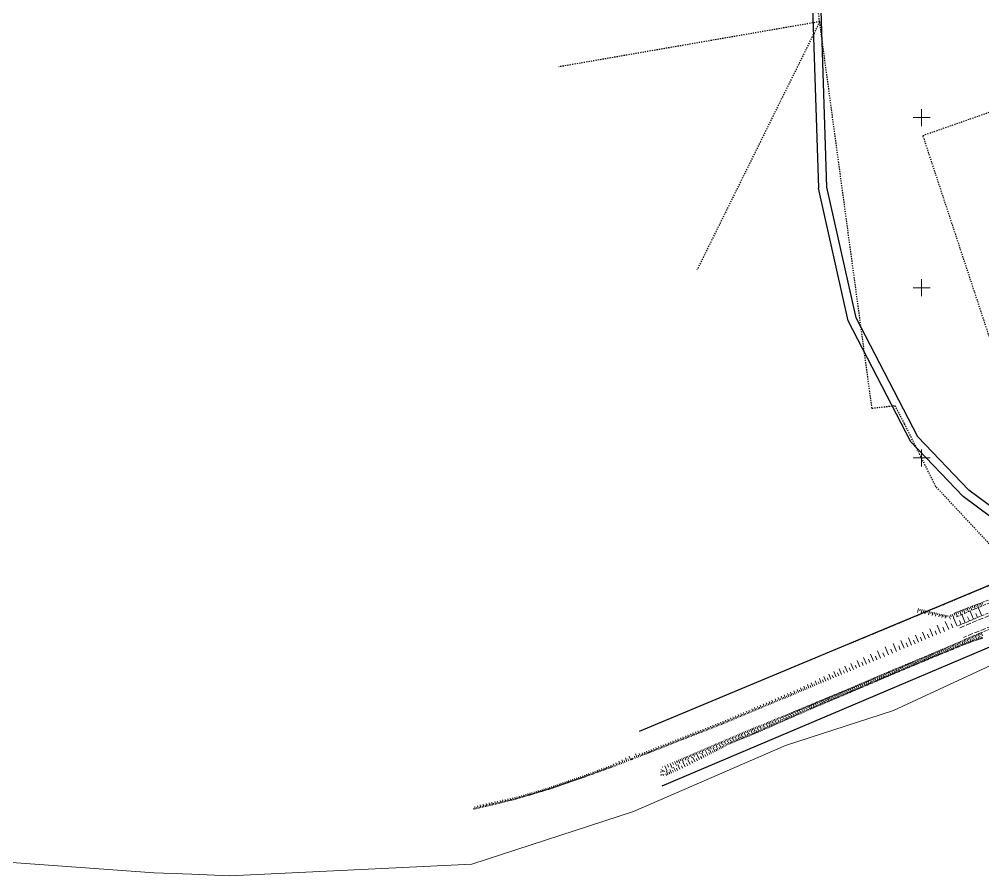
# Model space of a CAD drawing. Header units: metres. Extents: x 7583802 to 7586368, y 5958992 to 5960558.
# Drawn here: x 7584670 to 7585236, y 5959754 to 5960258 of the extents above; entities that cross this region are included whole.
import ezdxf

# ---------------------------------------------------------------- set-up
doc = ezdxf.new("R2010")
doc.units = ezdxf.units.M
for name, pattern in [('1', [0]), ('2', [3, 2, -1]), ('3_1', [0]), ('3_BUBZ02', [2.45, 1.75, -0.7]), ('3_BUBZ02G', [2.45, 1.75, -0.7]), ('3_KTJZ01', [4, 3, -1]), ('4_1', [0]), ('4_SUPW_01', [0]), ('GUZ', [1.4, 0.7, -0.7])]:
    doc.linetypes.add(name, pattern=pattern)
for name, color, linetype, lineweight in [('1000_L_1', 7, '1', 18), ('BUBZ_L_1', 7, '3_BUBZ02', 18), ('DZIALKI-G_L_0', 7, '1', 25), ('KONTURY_L_0', 114, '2', 25), ('KTJZ_L_0', 7, '3_KTJZ01', 18), ('SUPW_L_0', 5, '4_SUPW_01', 18)]:
    doc.layers.add(name, color=color, linetype=linetype, lineweight=lineweight)

msp = doc.modelspace()

# ---------------------------------------------------------------- linework, layer by layer
at = {"layer": '1000_L_1', "linetype": '1'}
for p, q in [((7585200, 5960195), (7585200, 5960205)), ((7585195, 5960200), (7585205, 5960200)), ((7585195, 5960100), (7585205, 5960100)), ((7585200, 5960095), (7585200, 5960105)), ((7585200, 5959995), (7585200, 5960005)), ((7585195, 5960000), (7585205, 5960000))]:
    msp.add_line(p, q, dxfattribs=at)
at = {"layer": 'BUBZ_L_1', "linetype": '3_BUBZ02G'}
for p, q in [((7585219.29, 5959908.88), (7585243.4, 5959918.11)), ((7585221.63, 5959901.49), (7585245.84, 5959911.71)), ((7585225.18, 5959893.31), (7585249.63, 5959903.33))]:
    msp.add_line(p, q, dxfattribs=at)
at = {"layer": 'BUBZ_L_1', "linetype": '3_BUBZ02'}
msp.add_line((7585244.55, 5959916.87), (7585220.26, 5959906.59), dxfattribs=at)
msp.add_line((7585244.55, 5959916.87), (7585220.26, 5959906.59), dxfattribs=at)
at = {"layer": 'BUBZ_L_1', "linetype": '3_1'}
for p, q in [((7585230.77, 5959913.28), (7585231.51, 5959911.35)), ((7585231.74, 5959913.64), (7585232.1, 5959912.7)), ((7585232.68, 5959914.01), (7585233.39, 5959912.15)), ((7585233.61, 5959914.36), (7585233.96, 5959913.45)), ((7585234.52, 5959914.71), (7585235.21, 5959912.92)), ((7585235.42, 5959915.06), (7585235.76, 5959914.17)), ((7585198.11, 5959911.49), (7585197.56, 5959909.26)), ((7585199.22, 5959911.22), (7585198.95, 5959910.12)), ((7585200.32, 5959910.95), (7585199.79, 5959908.78)), ((7585201.4, 5959910.68), (7585201.14, 5959909.61)), ((7585202.47, 5959910.42), (7585201.96, 5959908.32)), ((7585203.52, 5959910.16), (7585203.27, 5959909.12)), ((7585204.56, 5959909.91), (7585204.06, 5959907.86)), ((7585205.59, 5959909.66), (7585205.34, 5959908.65)), ((7585206.6, 5959909.41), (7585206.11, 5959907.42)), ((7585207.59, 5959909.17), (7585207.35, 5959908.18)), ((7585208.57, 5959908.92), (7585208.1, 5959906.99)), ((7585209.54, 5959908.69), (7585209.31, 5959907.73)), ((7585210.49, 5959908.45), (7585210.03, 5959906.57)), ((7585211.43, 5959908.22), (7585211.21, 5959907.3)), ((7585212.36, 5959908), (7585211.91, 5959906.17)), ((7585213.28, 5959907.77), (7585213.06, 5959906.87)), ((7585214.18, 5959907.55), (7585213.74, 5959905.77)), ((7585215.07, 5959907.33), (7585214.85, 5959906.45)), ((7585216.92, 5959907.72), (7585217.42, 5959906.7)), ((7585217.95, 5959908.23), (7585218.99, 5959906.09)), ((7585219.02, 5959908.75), (7585219.56, 5959907.64)), ((7585220.16, 5959909.21), (7585221.04, 5959906.92)), ((7585221.31, 5959909.65), (7585221.74, 5959908.53)), ((7585222.43, 5959910.08), (7585223.28, 5959907.87)), ((7585223.54, 5959910.51), (7585223.96, 5959909.42)), ((7585225.63, 5959903.18), (7585223.6, 5959908)), ((7585224.63, 5959910.92), (7585225.45, 5959908.79)), ((7585225.7, 5959911.33), (7585226.1, 5959910.28)), ((7585226.75, 5959911.74), (7585227.54, 5959909.67)), ((7585227.78, 5959912.13), (7585228.17, 5959911.12)), ((7585230.46, 5959905.22), (7585228.42, 5959910.04)), ((7585228.8, 5959912.52), (7585229.56, 5959910.53)), ((7585229.79, 5959912.9), (7585230.17, 5959911.92)), ((7585232.87, 5959906.24), (7585231.86, 5959908.65)), ((7585235.29, 5959907.26), (7585233.25, 5959912.09)), ((7585211.12, 5959897.12), (7585209.21, 5959901.73)), ((7585215.93, 5959899.12), (7585213.9, 5959903.99)), ((7585215.93, 5959907.24), (7585216.9, 5959905.26)), ((7585218.38, 5959900.14), (7585217.36, 5959902.59)), ((7585220.81, 5959901.15), (7585218.79, 5959906.01)), ((7585223.22, 5959902.16), (7585222.21, 5959904.57)), ((7585228.05, 5959904.2), (7585227.03, 5959906.61)), ((7585202.27, 5959893.43), (7585200.55, 5959897.57)), ((7585204.39, 5959894.32), (7585203.51, 5959896.44)), ((7585206.57, 5959895.23), (7585204.76, 5959899.59)), ((7585208.82, 5959896.16), (7585207.88, 5959898.4)), ((7585213.49, 5959898.11), (7585212.51, 5959900.48)), ((7585232.28, 5959896.22), (7585232.64, 5959895.33)), ((7585233.17, 5959896.58), (7585233.91, 5959894.77)), ((7585234.07, 5959896.95), (7585234.45, 5959896.03)), ((7585234.99, 5959897.33), (7585235.76, 5959895.45)), ((7585185.18, 5959886.27), (7585183.23, 5959890.92)), ((7585189.69, 5959888.16), (7585187.82, 5959892.63)), ((7585191.88, 5959889.08), (7585190.96, 5959891.27)), ((7585194.02, 5959889.98), (7585192.22, 5959894.27)), ((7585196.12, 5959890.86), (7585195.24, 5959892.96)), ((7585198.18, 5959891.73), (7585196.45, 5959895.85)), ((7585200.2, 5959892.57), (7585199.36, 5959894.59)), ((7585218.55, 5959890.47), (7585218.85, 5959889.78)), ((7585219.24, 5959890.77), (7585219.84, 5959889.37)), ((7585219.94, 5959891.07), (7585220.25, 5959890.37)), ((7585220.65, 5959891.37), (7585221.26, 5959889.95)), ((7585221.36, 5959891.68), (7585221.67, 5959890.96)), ((7585222.08, 5959891.98), (7585222.7, 5959890.54)), ((7585222.8, 5959892.29), (7585223.11, 5959891.56)), ((7585223.39, 5959889.54), (7585222.93, 5959890.64)), ((7585223.53, 5959892.6), (7585224.16, 5959891.14)), ((7585223.93, 5959889.77), (7585223.71, 5959890.31)), ((7585224.48, 5959889.99), (7585224.03, 5959891.08)), ((7585224.26, 5959892.92), (7585224.58, 5959892.18)), ((7585225.02, 5959890.22), (7585224.79, 5959890.76)), ((7585225, 5959893.23), (7585225.64, 5959891.74)), ((7585225.56, 5959890.44), (7585225.11, 5959891.53)), ((7585225.75, 5959893.54), (7585226.06, 5959892.78)), ((7585226.1, 5959890.67), (7585225.88, 5959891.21)), ((7585226.66, 5959890.87), (7585226.28, 5959891.98)), ((7585226.51, 5959893.86), (7585227.15, 5959892.3)), ((7585227.22, 5959891.06), (7585227.03, 5959891.62)), ((7585227.29, 5959894.18), (7585227.62, 5959893.38)), ((7585227.79, 5959891.25), (7585227.41, 5959892.39)), ((7585228.08, 5959894.5), (7585228.75, 5959892.89)), ((7585228.37, 5959891.45), (7585228.18, 5959892.03)), ((7585228.96, 5959891.65), (7585228.56, 5959892.82)), ((7585228.89, 5959894.83), (7585229.23, 5959894.01)), ((7585229.55, 5959891.85), (7585229.35, 5959892.44)), ((7585229.72, 5959895.17), (7585230.4, 5959893.49)), ((7585230.15, 5959892.05), (7585229.74, 5959893.25)), ((7585230.55, 5959895.51), (7585230.9, 5959894.66)), ((7585230.75, 5959892.26), (7585230.55, 5959892.86)), ((7585231.36, 5959892.47), (7585230.95, 5959893.69)), ((7585231.41, 5959895.86), (7585232.12, 5959894.12)), ((7585231.98, 5959892.68), (7585231.77, 5959893.3)), ((7585232.61, 5959892.89), (7585232.18, 5959894.14)), ((7585233.24, 5959893.11), (7585233.03, 5959893.74)), ((7585233.88, 5959893.32), (7585233.45, 5959894.61)), ((7585234.53, 5959893.54), (7585234.31, 5959894.19)), ((7585235.19, 5959893.77), (7585234.74, 5959895.08)), ((7585235.85, 5959893.99), (7585235.63, 5959894.66)), ((7585171.64, 5959880.58), (7585169.91, 5959884.7)), ((7585175.89, 5959882.36), (7585174.09, 5959886.67)), ((7585178.14, 5959883.31), (7585177.19, 5959885.55)), ((7585180.48, 5959884.29), (7585178.51, 5959888.98)), ((7585182.85, 5959885.29), (7585181.86, 5959887.66)), ((7585187.46, 5959887.22), (7585186.5, 5959889.5)), ((7585205.15, 5959884.74), (7585205.66, 5959883.57)), ((7585205.74, 5959885), (7585205.99, 5959884.4)), ((7585206.33, 5959885.25), (7585206.85, 5959884.05)), ((7585206.93, 5959885.51), (7585207.19, 5959884.9)), ((7585207.54, 5959885.76), (7585208.06, 5959884.55)), ((7585208.14, 5959886.02), (7585208.41, 5959885.41)), ((7585208.9, 5959883.56), (7585208.43, 5959884.7)), ((7585208.76, 5959886.29), (7585209.29, 5959885.05)), ((7585209.37, 5959886.55), (7585209.64, 5959885.93)), ((7585210.03, 5959884.03), (7585209.56, 5959885.17)), ((7585210, 5959886.82), (7585210.53, 5959885.56)), ((7585210.6, 5959884.26), (7585210.37, 5959884.83)), ((7585210.62, 5959887.09), (7585210.89, 5959886.45)), ((7585211.17, 5959884.5), (7585210.7, 5959885.63)), ((7585211.26, 5959887.36), (7585211.8, 5959886.08)), ((7585211.73, 5959884.73), (7585211.5, 5959885.3)), ((7585212.29, 5959884.96), (7585211.83, 5959886.09)), ((7585211.89, 5959887.63), (7585212.17, 5959886.99)), ((7585212.54, 5959887.9), (7585213.09, 5959886.61)), ((7585212.86, 5959885.2), (7585212.62, 5959885.76)), ((7585213.42, 5959885.43), (7585212.95, 5959886.55)), ((7585213.18, 5959888.18), (7585213.46, 5959887.53)), ((7585213.98, 5959885.66), (7585213.75, 5959886.22)), ((7585213.84, 5959888.46), (7585214.4, 5959887.14)), ((7585214.54, 5959885.89), (7585214.08, 5959887.01)), ((7585214.49, 5959888.74), (7585214.78, 5959888.08)), ((7585215.1, 5959886.12), (7585214.87, 5959886.68)), ((7585215.16, 5959889.02), (7585215.73, 5959887.69)), ((7585215.66, 5959886.35), (7585215.2, 5959887.47)), ((7585215.82, 5959889.31), (7585216.11, 5959888.64)), ((7585216.22, 5959886.58), (7585215.99, 5959887.14)), ((7585216.77, 5959886.81), (7585216.31, 5959887.93)), ((7585216.5, 5959889.6), (7585217.08, 5959888.24)), ((7585217.33, 5959887.04), (7585217.1, 5959887.6)), ((7585217.18, 5959889.89), (7585217.47, 5959889.2)), ((7585217.88, 5959887.27), (7585217.43, 5959888.38)), ((7585217.86, 5959890.18), (7585218.45, 5959888.8)), ((7585218.44, 5959887.5), (7585218.21, 5959888.05)), ((7585218.99, 5959887.73), (7585218.53, 5959888.84)), ((7585219.54, 5959887.96), (7585219.32, 5959888.51)), ((7585220.09, 5959888.18), (7585219.64, 5959889.29)), ((7585220.65, 5959888.41), (7585220.42, 5959888.96)), ((7585221.2, 5959888.64), (7585220.74, 5959889.74)), ((7585221.74, 5959888.87), (7585221.52, 5959889.41)), ((7585222.29, 5959889.09), (7585221.84, 5959890.19)), ((7585222.84, 5959889.32), (7585222.61, 5959889.86)), ((7585159.93, 5959875.68), (7585158.41, 5959879.3)), ((7585163.67, 5959877.24), (7585162.08, 5959881.02)), ((7585165.6, 5959878.05), (7585164.79, 5959879.98)), ((7585167.57, 5959878.88), (7585165.91, 5959882.82)), ((7585169.58, 5959879.72), (7585168.74, 5959881.73)), ((7585173.74, 5959881.46), (7585172.86, 5959883.57)), ((7585191.58, 5959879.07), (7585191.83, 5959878.46)), ((7585192.18, 5959879.32), (7585192.69, 5959878.11)), ((7585192.79, 5959879.57), (7585193.04, 5959878.97)), ((7585193.39, 5959879.82), (7585193.89, 5959878.62)), ((7585193.99, 5959880.07), (7585194.25, 5959879.47)), ((7585194.6, 5959880.32), (7585195.09, 5959879.13)), ((7585195.22, 5959877.86), (7585194.75, 5959878.98)), ((7585195.19, 5959880.57), (7585195.44, 5959879.98)), ((7585195.79, 5959880.82), (7585196.29, 5959879.63)), ((7585196.35, 5959878.33), (7585195.87, 5959879.46)), ((7585196.39, 5959881.07), (7585196.64, 5959880.48)), ((7585196.91, 5959878.57), (7585196.67, 5959879.13)), ((7585196.98, 5959881.32), (7585197.48, 5959880.13)), ((7585197.47, 5959878.8), (7585197, 5959879.93)), ((7585197.57, 5959881.57), (7585197.82, 5959880.98)), ((7585198.04, 5959879.04), (7585197.8, 5959879.61)), ((7585198.6, 5959879.28), (7585198.13, 5959880.41)), ((7585198.17, 5959881.81), (7585198.66, 5959880.63)), ((7585198.75, 5959882.06), (7585199, 5959881.47)), ((7585199.17, 5959879.52), (7585198.93, 5959880.08)), ((7585199.74, 5959879.75), (7585199.26, 5959880.89)), ((7585199.34, 5959882.3), (7585199.83, 5959881.13)), ((7585199.93, 5959882.55), (7585200.17, 5959881.96)), ((7585200.31, 5959879.99), (7585200.07, 5959880.56)), ((7585200.88, 5959880.23), (7585200.4, 5959881.37)), ((7585200.51, 5959882.79), (7585201, 5959881.62)), ((7585201.1, 5959883.03), (7585201.34, 5959882.45)), ((7585201.45, 5959880.47), (7585201.21, 5959881.04)), ((7585202.02, 5959880.71), (7585201.54, 5959881.85)), ((7585201.68, 5959883.28), (7585202.16, 5959882.12)), ((7585202.26, 5959883.52), (7585202.5, 5959882.94)), ((7585202.59, 5959880.95), (7585202.35, 5959881.52)), ((7585203.17, 5959881.19), (7585202.69, 5959882.34)), ((7585202.84, 5959883.76), (7585203.32, 5959882.6)), ((7585203.41, 5959884), (7585203.66, 5959883.43)), ((7585203.74, 5959881.43), (7585203.5, 5959882.01)), ((7585204.32, 5959881.67), (7585203.84, 5959882.82)), ((7585203.99, 5959884.25), (7585204.48, 5959883.09)), ((7585204.57, 5959884.49), (7585204.82, 5959883.91)), ((7585204.89, 5959881.91), (7585204.66, 5959882.48)), ((7585205.47, 5959882.15), (7585204.99, 5959883.3)), ((7585206.04, 5959882.38), (7585205.8, 5959882.96)), ((7585206.61, 5959882.62), (7585206.14, 5959883.77)), ((7585207.19, 5959882.86), (7585206.95, 5959883.43)), ((7585207.76, 5959883.09), (7585207.29, 5959884.23)), ((7585208.33, 5959883.33), (7585208.09, 5959883.9)), ((7585209.47, 5959883.8), (7585209.23, 5959884.36)), ((7585149.68, 5959871.37), (7585148.37, 5959874.47)), ((7585151.28, 5959872.04), (7585150.6, 5959873.64)), ((7585152.92, 5959872.74), (7585151.53, 5959876.03)), ((7585154.62, 5959873.45), (7585153.91, 5959875.15)), ((7585156.35, 5959874.18), (7585154.9, 5959877.64)), ((7585158.12, 5959874.92), (7585157.38, 5959876.69)), ((7585161.78, 5959876.45), (7585161, 5959878.3)), ((7585177.81, 5959873.32), (7585178.08, 5959872.68)), ((7585178.44, 5959873.59), (7585178.99, 5959872.32)), ((7585179.08, 5959873.86), (7585179.35, 5959873.22)), ((7585179.72, 5959874.13), (7585180.26, 5959872.85)), ((7585180.36, 5959874.39), (7585180.63, 5959873.76)), ((7585181, 5959874.66), (7585181.53, 5959873.39)), ((7585182.03, 5959872.33), (7585181.58, 5959873.41)), ((7585181.63, 5959874.92), (7585181.9, 5959874.29)), ((7585182.27, 5959875.19), (7585182.8, 5959873.92)), ((7585183.11, 5959872.78), (7585182.66, 5959873.86)), ((7585182.9, 5959875.45), (7585183.16, 5959874.82)), ((7585183.65, 5959873.01), (7585183.42, 5959873.55)), ((7585183.53, 5959875.71), (7585184.06, 5959874.46)), ((7585184.19, 5959873.24), (7585183.74, 5959874.32)), ((7585184.16, 5959875.98), (7585184.42, 5959875.35)), ((7585184.73, 5959873.47), (7585184.51, 5959874.01)), ((7585184.79, 5959876.24), (7585185.31, 5959874.99)), ((7585185.28, 5959873.69), (7585184.82, 5959874.78)), ((7585185.41, 5959876.5), (7585185.67, 5959875.88)), ((7585185.82, 5959873.92), (7585185.59, 5959874.47)), ((7585186.37, 5959874.15), (7585185.91, 5959875.24)), ((7585186.04, 5959876.76), (7585186.56, 5959875.51)), ((7585186.66, 5959877.02), (7585186.92, 5959876.4)), ((7585186.91, 5959874.38), (7585186.69, 5959874.93)), ((7585187.46, 5959874.61), (7585187, 5959875.7)), ((7585187.28, 5959877.28), (7585187.8, 5959876.04)), ((7585188.01, 5959874.84), (7585187.78, 5959875.39)), ((7585187.9, 5959877.53), (7585188.16, 5959876.92)), ((7585188.56, 5959875.07), (7585188.1, 5959876.17)), ((7585188.52, 5959877.79), (7585189.03, 5959876.56)), ((7585189.11, 5959875.3), (7585188.88, 5959875.85)), ((7585189.13, 5959878.05), (7585189.39, 5959877.43)), ((7585189.66, 5959875.53), (7585189.2, 5959876.63)), ((7585189.74, 5959878.3), (7585190.25, 5959877.08)), ((7585190.21, 5959875.76), (7585189.98, 5959876.31)), ((7585190.77, 5959875.99), (7585190.3, 5959877.1)), ((7585190.36, 5959878.56), (7585190.61, 5959877.95)), ((7585190.97, 5959878.81), (7585191.47, 5959877.6)), ((7585191.32, 5959876.23), (7585191.09, 5959876.78)), ((7585191.87, 5959876.46), (7585191.41, 5959877.57)), ((7585192.43, 5959876.69), (7585192.2, 5959877.25)), ((7585192.99, 5959876.92), (7585192.52, 5959878.04)), ((7585193.54, 5959877.16), (7585193.31, 5959877.72)), ((7585194.1, 5959877.39), (7585193.63, 5959878.51)), ((7585194.66, 5959877.63), (7585194.43, 5959878.19)), ((7585195.78, 5959878.1), (7585195.55, 5959878.66)), ((7585136.03, 5959865.61), (7585135.05, 5959867.93)), ((7585138.45, 5959866.63), (7585137.41, 5959869.09)), ((7585139.71, 5959867.17), (7585139.18, 5959868.43)), ((7585141.01, 5959867.72), (7585139.92, 5959870.32)), ((7585142.35, 5959868.28), (7585141.79, 5959869.62)), ((7585143.73, 5959868.86), (7585142.57, 5959871.62)), ((7585145.16, 5959869.46), (7585144.56, 5959870.88)), ((7585146.62, 5959870.08), (7585145.38, 5959873.01)), ((7585148.13, 5959870.72), (7585147.49, 5959872.22)), ((7585164.93, 5959867.78), (7585165.44, 5959866.59)), ((7585165.53, 5959868.03), (7585165.78, 5959867.44)), ((7585166.12, 5959868.29), (7585166.64, 5959867.09)), ((7585166.72, 5959868.54), (7585166.98, 5959867.95)), ((7585167.32, 5959868.8), (7585167.84, 5959867.6)), ((7585167.92, 5959869.06), (7585168.18, 5959868.46)), ((7585168.53, 5959869.32), (7585169.05, 5959868.11)), ((7585169.02, 5959866.79), (7585168.55, 5959867.9)), ((7585169.13, 5959869.58), (7585169.39, 5959868.97)), ((7585170.13, 5959867.26), (7585169.66, 5959868.37)), ((7585169.74, 5959869.84), (7585170.26, 5959868.62)), ((7585170.35, 5959870.11), (7585170.61, 5959869.49)), ((7585170.68, 5959867.5), (7585170.44, 5959868.05)), ((7585171.23, 5959867.73), (7585170.76, 5959868.83)), ((7585170.96, 5959870.37), (7585171.49, 5959869.14)), ((7585171.78, 5959867.97), (7585171.54, 5959868.52)), ((7585171.57, 5959870.63), (7585171.84, 5959870.02)), ((7585172.32, 5959868.2), (7585171.86, 5959869.3)), ((7585172.19, 5959870.9), (7585172.72, 5959869.66)), ((7585172.87, 5959868.44), (7585172.64, 5959868.98)), ((7585172.81, 5959871.16), (7585173.07, 5959870.54)), ((7585173.42, 5959868.67), (7585172.95, 5959869.76)), ((7585173.42, 5959871.43), (7585173.96, 5959870.19)), ((7585173.96, 5959868.9), (7585173.73, 5959869.45)), ((7585174.04, 5959871.7), (7585174.31, 5959871.07)), ((7585174.5, 5959869.13), (7585174.04, 5959870.22)), ((7585174.67, 5959871.96), (7585175.2, 5959870.71)), ((7585175.05, 5959869.37), (7585174.81, 5959869.91)), ((7585175.59, 5959869.6), (7585175.12, 5959870.68)), ((7585175.29, 5959872.23), (7585175.56, 5959871.61)), ((7585176.13, 5959869.83), (7585175.9, 5959870.37)), ((7585175.92, 5959872.5), (7585176.46, 5959871.24)), ((7585176.67, 5959870.06), (7585176.21, 5959871.14)), ((7585176.55, 5959872.77), (7585176.82, 5959872.14)), ((7585177.2, 5959870.29), (7585176.97, 5959870.83)), ((7585177.18, 5959873.04), (7585177.72, 5959871.78)), ((7585177.74, 5959870.52), (7585177.28, 5959871.59)), ((7585178.28, 5959870.75), (7585178.05, 5959871.28)), ((7585178.81, 5959870.98), (7585178.36, 5959872.05)), ((7585179.35, 5959871.2), (7585179.12, 5959871.74)), ((7585179.88, 5959871.43), (7585179.43, 5959872.5)), ((7585180.42, 5959871.66), (7585180.19, 5959872.19)), ((7585180.95, 5959871.88), (7585180.5, 5959872.95)), ((7585181.49, 5959872.11), (7585181.27, 5959872.64)), ((7585182.57, 5959872.56), (7585182.34, 5959873.1)), ((7585123.79, 5959860.49), (7585123, 5959862.38)), ((7585125.69, 5959861.28), (7585124.9, 5959863.19)), ((7585126.65, 5959861.68), (7585126.25, 5959862.64)), ((7585127.62, 5959862.08), (7585126.82, 5959864.01)), ((7585128.59, 5959862.48), (7585128.19, 5959863.45)), ((7585129.57, 5959862.89), (7585128.75, 5959864.84)), ((7585130.57, 5959863.31), (7585130.15, 5959864.31)), ((7585131.6, 5959863.74), (7585130.73, 5959865.8)), ((7585132.66, 5959864.19), (7585132.21, 5959865.25)), ((7585133.75, 5959864.65), (7585132.83, 5959866.84)), ((7585134.87, 5959865.13), (7585134.4, 5959866.25)), ((7585137.22, 5959866.12), (7585136.72, 5959867.31)), ((7585151.62, 5959862.14), (7585151.86, 5959861.57)), ((7585152.2, 5959862.38), (7585152.68, 5959861.23)), ((7585152.77, 5959862.62), (7585153.01, 5959862.04)), ((7585153.35, 5959862.86), (7585153.82, 5959861.71)), ((7585153.92, 5959863.1), (7585154.16, 5959862.52)), ((7585154.5, 5959863.33), (7585154.97, 5959862.19)), ((7585155.42, 5959861), (7585154.93, 5959862.17)), ((7585155.07, 5959863.57), (7585155.31, 5959863)), ((7585155.64, 5959863.81), (7585156.12, 5959862.66)), ((7585156.59, 5959861.49), (7585156.1, 5959862.65)), ((7585156.22, 5959864.05), (7585156.46, 5959863.48)), ((7585156.79, 5959864.29), (7585157.27, 5959863.14)), ((7585157.17, 5959861.73), (7585156.92, 5959862.31)), ((7585157.75, 5959861.98), (7585157.26, 5959863.13)), ((7585157.37, 5959864.53), (7585157.61, 5959863.96)), ((7585157.95, 5959864.77), (7585158.42, 5959863.62)), ((7585158.32, 5959862.22), (7585158.08, 5959862.8)), ((7585158.89, 5959862.47), (7585158.41, 5959863.61)), ((7585158.52, 5959865.02), (7585158.77, 5959864.44)), ((7585159.09, 5959865.26), (7585159.59, 5959864.11)), ((7585159.47, 5959862.71), (7585159.22, 5959863.28)), ((7585160.04, 5959862.95), (7585159.55, 5959864.09)), ((7585159.67, 5959865.51), (7585159.92, 5959864.93)), ((7585160.25, 5959865.76), (7585160.75, 5959864.6)), ((7585160.61, 5959863.2), (7585160.36, 5959863.77)), ((7585161.18, 5959863.44), (7585160.69, 5959864.58)), ((7585160.83, 5959866.01), (7585161.08, 5959865.43)), ((7585161.41, 5959866.26), (7585161.91, 5959865.09)), ((7585161.74, 5959863.68), (7585161.5, 5959864.25)), ((7585162.31, 5959863.92), (7585161.83, 5959865.06)), ((7585161.99, 5959866.51), (7585162.24, 5959865.92)), ((7585162.58, 5959866.76), (7585163.08, 5959865.59)), ((7585162.87, 5959864.17), (7585162.63, 5959864.73)), ((7585163.44, 5959864.41), (7585162.96, 5959865.54)), ((7585163.16, 5959867.01), (7585163.42, 5959866.42)), ((7585163.75, 5959867.27), (7585164.26, 5959866.09)), ((7585164, 5959864.65), (7585163.76, 5959865.21)), ((7585164.56, 5959864.89), (7585164.08, 5959866.01)), ((7585164.34, 5959867.52), (7585164.6, 5959866.93)), ((7585165.13, 5959865.13), (7585164.89, 5959865.69)), ((7585165.69, 5959865.37), (7585165.21, 5959866.49)), ((7585166.24, 5959865.61), (7585166.01, 5959866.16)), ((7585166.8, 5959865.84), (7585166.33, 5959866.96)), ((7585167.36, 5959866.08), (7585167.12, 5959866.64)), ((7585167.91, 5959866.32), (7585167.44, 5959867.43)), ((7585168.47, 5959866.56), (7585168.23, 5959867.11)), ((7585169.58, 5959867.03), (7585169.34, 5959867.58)), ((7585111.02, 5959855.17), (7585110.29, 5959856.92)), ((7585111.9, 5959855.54), (7585111.53, 5959856.42)), ((7585112.78, 5959855.91), (7585112.04, 5959857.68)), ((7585113.67, 5959856.28), (7585113.3, 5959857.17)), ((7585114.57, 5959856.65), (7585113.82, 5959858.44)), ((7585115.47, 5959857.02), (7585115.09, 5959857.92)), ((7585116.37, 5959857.4), (7585115.62, 5959859.21)), ((7585117.28, 5959857.78), (7585116.9, 5959858.69)), ((7585118.2, 5959858.16), (7585117.43, 5959859.99)), ((7585119.11, 5959858.54), (7585118.73, 5959859.46)), ((7585120.04, 5959858.93), (7585119.27, 5959860.78)), ((7585120.97, 5959859.31), (7585120.58, 5959860.24)), ((7585121.9, 5959859.7), (7585121.13, 5959861.57)), ((7585122.84, 5959860.09), (7585122.45, 5959861.03)), ((7585124.74, 5959860.88), (7585124.34, 5959861.83)), ((7585137.89, 5959856.42), (7585138.13, 5959855.85)), ((7585138.46, 5959856.66), (7585138.94, 5959855.52)), ((7585139.03, 5959856.9), (7585139.27, 5959856.32)), ((7585139.6, 5959857.13), (7585140.08, 5959855.99)), ((7585140.17, 5959857.37), (7585140.41, 5959856.8)), ((7585140.74, 5959857.61), (7585141.22, 5959856.47)), ((7585141.32, 5959857.85), (7585141.55, 5959857.28)), ((7585142.09, 5959855.35), (7585141.56, 5959856.61)), ((7585141.89, 5959858.08), (7585142.36, 5959856.94)), ((7585142.46, 5959858.32), (7585142.7, 5959857.75)), ((7585143.34, 5959855.88), (7585142.81, 5959857.13)), ((7585143.03, 5959858.56), (7585143.51, 5959857.42)), ((7585143.6, 5959858.8), (7585143.84, 5959858.23)), ((7585143.96, 5959856.14), (7585143.7, 5959856.76)), ((7585144.59, 5959856.4), (7585144.06, 5959857.65)), ((7585144.17, 5959859.04), (7585144.65, 5959857.89)), ((7585144.75, 5959859.28), (7585144.98, 5959858.7)), ((7585145.2, 5959856.67), (7585144.94, 5959857.29)), ((7585145.82, 5959856.93), (7585145.3, 5959858.16)), ((7585145.32, 5959859.51), (7585145.8, 5959858.37)), ((7585145.89, 5959859.75), (7585146.13, 5959859.18)), ((7585146.44, 5959857.19), (7585146.18, 5959857.8)), ((7585146.46, 5959859.99), (7585146.94, 5959858.85)), ((7585147.05, 5959857.45), (7585146.53, 5959858.67)), ((7585147.04, 5959860.23), (7585147.28, 5959859.66)), ((7585147.66, 5959857.71), (7585147.4, 5959858.32)), ((7585147.61, 5959860.47), (7585148.09, 5959859.32)), ((7585148.27, 5959857.97), (7585147.75, 5959859.18)), ((7585148.18, 5959860.71), (7585148.42, 5959860.13)), ((7585148.88, 5959858.22), (7585148.62, 5959858.83)), ((7585148.76, 5959860.94), (7585149.23, 5959859.8)), ((7585149.48, 5959858.48), (7585148.97, 5959859.69)), ((7585149.33, 5959861.18), (7585149.57, 5959860.61)), ((7585150.09, 5959858.73), (7585149.83, 5959859.34)), ((7585149.9, 5959861.42), (7585150.38, 5959860.28)), ((7585150.69, 5959858.99), (7585150.18, 5959860.19)), ((7585150.48, 5959861.66), (7585150.72, 5959861.09)), ((7585151.29, 5959859.24), (7585151.03, 5959859.84)), ((7585151.05, 5959861.9), (7585151.53, 5959860.75)), ((7585151.88, 5959859.5), (7585151.38, 5959860.69)), ((7585152.48, 5959859.75), (7585152.23, 5959860.34)), ((7585153.07, 5959860), (7585152.57, 5959861.18)), ((7585153.66, 5959860.25), (7585153.41, 5959860.84)), ((7585154.25, 5959860.5), (7585153.75, 5959861.68)), ((7585154.84, 5959860.75), (7585154.59, 5959861.33)), ((7585156.01, 5959861.24), (7585155.76, 5959861.83)), ((7585097.56, 5959849.57), (7585096.89, 5959851.18)), ((7585098.37, 5959849.91), (7585098.03, 5959850.72)), ((7585099.18, 5959850.25), (7585098.5, 5959851.87)), ((7585099.99, 5959850.59), (7585099.65, 5959851.4)), ((7585100.81, 5959850.93), (7585100.13, 5959852.57)), ((7585101.64, 5959851.27), (7585101.3, 5959852.1)), ((7585102.47, 5959851.62), (7585101.78, 5959853.28)), ((7585103.3, 5959851.96), (7585102.96, 5959852.8)), ((7585104.14, 5959852.31), (7585103.44, 5959853.99)), ((7585104.98, 5959852.66), (7585104.63, 5959853.51)), ((7585105.83, 5959853.02), (7585105.13, 5959854.71)), ((7585106.68, 5959853.37), (7585106.33, 5959854.22)), ((7585107.54, 5959853.73), (7585106.83, 5959855.44)), ((7585108.4, 5959854.09), (7585108.04, 5959854.95)), ((7585109.27, 5959854.45), (7585108.55, 5959856.18)), ((7585110.14, 5959854.81), (7585109.78, 5959855.68)), ((7585123.97, 5959850.67), (7585124.53, 5959849.32)), ((7585124.65, 5959850.95), (7585124.93, 5959850.28)), ((7585125.32, 5959851.23), (7585125.86, 5959849.9)), ((7585125.98, 5959851.5), (7585126.25, 5959850.85)), ((7585126.64, 5959851.77), (7585127.17, 5959850.48)), ((7585127.28, 5959852.03), (7585127.54, 5959851.4)), ((7585127.92, 5959852.3), (7585128.44, 5959851.03)), ((7585128.55, 5959852.55), (7585128.81, 5959851.93)), ((7585129.18, 5959849.81), (7585128.6, 5959851.11)), ((7585129.17, 5959852.81), (7585129.68, 5959851.58)), ((7585129.83, 5959850.09), (7585129.54, 5959850.74)), ((7585129.79, 5959853.06), (7585130.04, 5959852.46)), ((7585130.48, 5959850.38), (7585129.91, 5959851.68)), ((7585130.4, 5959853.31), (7585130.89, 5959852.11)), ((7585131.13, 5959850.66), (7585130.85, 5959851.31)), ((7585131, 5959853.56), (7585131.24, 5959852.97)), ((7585131.78, 5959850.95), (7585131.21, 5959852.25)), ((7585131.59, 5959853.8), (7585132.07, 5959852.63)), ((7585132.44, 5959851.23), (7585132.15, 5959851.89)), ((7585132.18, 5959854.05), (7585132.42, 5959853.47)), ((7585133.09, 5959851.52), (7585132.52, 5959852.83)), ((7585132.76, 5959854.28), (7585133.23, 5959853.14)), ((7585133.33, 5959854.52), (7585133.57, 5959853.95)), ((7585133.74, 5959851.81), (7585133.46, 5959852.46)), ((7585134.4, 5959852.09), (7585133.84, 5959853.4)), ((7585133.9, 5959854.76), (7585134.37, 5959853.62)), ((7585134.47, 5959855), (7585134.71, 5959854.43)), ((7585135.05, 5959852.36), (7585134.77, 5959853.02)), ((7585135.04, 5959855.23), (7585135.51, 5959854.09)), ((7585135.7, 5959852.64), (7585135.15, 5959853.94)), ((7585135.61, 5959855.47), (7585135.85, 5959854.9)), ((7585136.35, 5959852.91), (7585136.07, 5959853.56)), ((7585136.18, 5959855.71), (7585136.65, 5959854.57)), ((7585136.99, 5959853.19), (7585136.45, 5959854.48)), ((7585136.75, 5959855.94), (7585136.99, 5959855.37)), ((7585137.32, 5959856.18), (7585137.79, 5959855.04)), ((7585137.64, 5959853.46), (7585137.37, 5959854.11)), ((7585138.28, 5959853.73), (7585137.74, 5959855.02)), ((7585138.92, 5959854), (7585138.65, 5959854.64)), ((7585139.56, 5959854.27), (7585139.02, 5959855.55)), ((7585140.19, 5959854.54), (7585139.92, 5959855.18)), ((7585140.83, 5959854.81), (7585140.29, 5959856.08)), ((7585141.46, 5959855.08), (7585141.19, 5959855.71)), ((7585142.72, 5959855.61), (7585142.45, 5959856.24)), ((7585083.75, 5959843.83), (7585083.15, 5959845.29)), ((7585085.22, 5959844.44), (7585084.61, 5959845.91)), ((7585085.96, 5959844.75), (7585085.65, 5959845.49)), ((7585086.71, 5959845.06), (7585086.09, 5959846.55)), ((7585087.45, 5959845.37), (7585087.14, 5959846.12)), ((7585088.21, 5959845.68), (7585087.58, 5959847.19)), ((7585088.96, 5959846), (7585088.65, 5959846.75)), ((7585089.72, 5959846.31), (7585089.09, 5959847.84)), ((7585090.49, 5959846.63), (7585090.17, 5959847.4)), ((7585091.26, 5959846.95), (7585090.62, 5959848.49)), ((7585092.03, 5959847.27), (7585091.71, 5959848.05)), ((7585092.81, 5959847.6), (7585092.16, 5959849.15)), ((7585093.59, 5959847.92), (7585093.26, 5959848.7)), ((7585094.37, 5959848.25), (7585093.72, 5959849.82)), ((7585095.16, 5959848.58), (7585094.83, 5959849.37)), ((7585095.96, 5959848.91), (7585095.3, 5959850.5)), ((7585096.76, 5959849.24), (7585096.42, 5959850.04)), ((7585110.26, 5959845.04), (7585110.95, 5959843.36)), ((7585111.1, 5959845.39), (7585111.45, 5959844.55)), ((7585111.94, 5959845.73), (7585112.61, 5959844.08)), ((7585112.76, 5959846.07), (7585113.09, 5959845.25)), ((7585113.57, 5959846.4), (7585114.23, 5959844.79)), ((7585114.37, 5959846.73), (7585114.7, 5959845.94)), ((7585115.17, 5959847.06), (7585115.81, 5959845.49)), ((7585116.19, 5959844.11), (7585115.63, 5959845.41)), ((7585115.95, 5959847.38), (7585116.27, 5959846.6)), ((7585116.84, 5959844.4), (7585116.56, 5959845.04)), ((7585116.72, 5959847.7), (7585117.35, 5959846.17)), ((7585117.49, 5959844.68), (7585116.92, 5959845.98)), ((7585117.49, 5959848.01), (7585117.8, 5959847.25)), ((7585118.13, 5959844.97), (7585117.85, 5959845.61)), ((7585118.78, 5959845.25), (7585118.21, 5959846.54)), ((7585118.24, 5959848.32), (7585118.86, 5959846.83)), ((7585118.99, 5959848.63), (7585119.29, 5959847.89)), ((7585119.43, 5959845.53), (7585119.15, 5959846.18)), ((7585120.08, 5959845.82), (7585119.51, 5959847.11)), ((7585119.73, 5959848.93), (7585120.33, 5959847.47)), ((7585120.73, 5959846.1), (7585120.44, 5959846.75)), ((7585120.46, 5959849.23), (7585120.75, 5959848.51)), ((7585121.37, 5959846.39), (7585120.81, 5959847.68)), ((7585121.18, 5959849.53), (7585121.76, 5959848.1)), ((7585122.02, 5959846.67), (7585121.74, 5959847.32)), ((7585121.89, 5959849.82), (7585122.18, 5959849.12)), ((7585122.67, 5959846.95), (7585122.1, 5959848.25)), ((7585122.59, 5959850.11), (7585123.16, 5959848.72)), ((7585123.32, 5959847.24), (7585123.04, 5959847.89)), ((7585123.29, 5959850.39), (7585123.57, 5959849.71)), ((7585123.97, 5959847.52), (7585123.4, 5959848.82)), ((7585124.62, 5959847.81), (7585124.34, 5959848.46)), ((7585125.27, 5959848.09), (7585124.7, 5959849.39)), ((7585125.92, 5959848.38), (7585125.64, 5959849.03)), ((7585126.57, 5959848.66), (7585126, 5959849.96)), ((7585127.22, 5959848.95), (7585126.94, 5959849.6)), ((7585127.87, 5959849.23), (7585127.3, 5959850.54)), ((7585128.52, 5959849.52), (7585128.24, 5959850.17)), ((7585069.09, 5959838.09), (7585068.51, 5959839.56)), ((7585070.55, 5959838.66), (7585069.98, 5959840.13)), ((7585071.29, 5959838.95), (7585071, 5959839.68)), ((7585072.02, 5959839.24), (7585071.45, 5959840.7)), ((7585072.75, 5959839.52), (7585072.47, 5959840.26)), ((7585073.49, 5959839.81), (7585072.91, 5959841.28)), ((7585074.22, 5959840.1), (7585073.93, 5959840.83)), ((7585074.96, 5959840.38), (7585074.38, 5959841.85)), ((7585075.69, 5959840.67), (7585075.4, 5959841.4)), ((7585076.42, 5959840.96), (7585075.85, 5959842.43)), ((7585077.15, 5959841.25), (7585076.87, 5959841.98)), ((7585077.89, 5959841.53), (7585077.31, 5959843)), ((7585078.62, 5959841.82), (7585078.33, 5959842.55)), ((7585079.35, 5959842.11), (7585078.78, 5959843.57)), ((7585080.09, 5959842.39), (7585079.8, 5959843.13)), ((7585080.82, 5959842.68), (7585080.25, 5959844.15)), ((7585081.55, 5959842.97), (7585081.27, 5959843.7)), ((7585082.29, 5959843.25), (7585081.71, 5959844.72)), ((7585083.02, 5959843.54), (7585082.73, 5959844.27)), ((7585084.49, 5959844.14), (7585084.18, 5959844.87)), ((7585096.45, 5959839.35), (7585096.85, 5959838.41)), ((7585097.39, 5959839.74), (7585098.19, 5959837.83)), ((7585098.35, 5959840.14), (7585098.75, 5959839.17)), ((7585099.32, 5959840.54), (7585100.12, 5959838.6)), ((7585100.29, 5959840.94), (7585100.69, 5959839.98)), ((7585101.25, 5959841.34), (7585102.04, 5959839.44)), ((7585102.2, 5959841.73), (7585102.59, 5959840.79)), ((7585103.3, 5959838.46), (7585102.74, 5959839.75)), ((7585103.14, 5959842.12), (7585103.91, 5959840.26)), ((7585103.94, 5959838.75), (7585103.66, 5959839.39)), ((7585104.59, 5959839.03), (7585104.02, 5959840.31)), ((7585104.07, 5959842.5), (7585104.45, 5959841.58)), ((7585105.23, 5959839.31), (7585104.95, 5959839.95)), ((7585104.99, 5959842.87), (7585105.73, 5959841.06)), ((7585105.87, 5959839.59), (7585105.31, 5959840.88)), ((7585105.89, 5959843.25), (7585106.26, 5959842.35)), ((7585106.52, 5959839.87), (7585106.23, 5959840.52)), ((7585107.16, 5959840.15), (7585106.6, 5959841.44)), ((7585106.79, 5959843.61), (7585107.51, 5959841.85)), ((7585107.8, 5959840.44), (7585107.52, 5959841.08)), ((7585107.67, 5959843.98), (7585108.03, 5959843.1)), ((7585108.45, 5959840.72), (7585107.88, 5959842.01)), ((7585108.55, 5959844.34), (7585109.26, 5959842.61)), ((7585109.09, 5959841), (7585108.81, 5959841.65)), ((7585109.74, 5959841.28), (7585109.17, 5959842.57)), ((7585109.41, 5959844.69), (7585109.76, 5959843.84)), ((7585110.38, 5959841.57), (7585110.1, 5959842.21)), ((7585111.02, 5959841.85), (7585110.46, 5959843.14)), ((7585111.67, 5959842.13), (7585111.39, 5959842.78)), ((7585112.32, 5959842.41), (7585111.75, 5959843.71)), ((7585112.96, 5959842.7), (7585112.68, 5959843.34)), ((7585113.61, 5959842.98), (7585113.04, 5959844.27)), ((7585114.25, 5959843.26), (7585113.97, 5959843.91)), ((7585114.9, 5959843.55), (7585114.33, 5959844.84)), ((7585115.55, 5959843.83), (7585115.26, 5959844.48)), ((7585054.41, 5959832.34), (7585053.84, 5959833.8)), ((7585055.88, 5959832.92), (7585055.3, 5959834.39)), ((7585056.61, 5959833.2), (7585056.32, 5959833.94)), ((7585057.34, 5959833.49), (7585056.77, 5959834.96)), ((7585058.08, 5959833.78), (7585057.79, 5959834.51)), ((7585058.81, 5959834.07), (7585058.24, 5959835.53)), ((7585059.55, 5959834.35), (7585059.26, 5959835.09)), ((7585060.28, 5959834.64), (7585059.71, 5959836.11)), ((7585061.02, 5959834.93), (7585060.73, 5959835.66)), ((7585061.75, 5959835.22), (7585061.17, 5959836.68)), ((7585062.48, 5959835.5), (7585062.2, 5959836.24)), ((7585063.22, 5959835.79), (7585062.64, 5959837.26)), ((7585063.95, 5959836.08), (7585063.66, 5959836.81)), ((7585064.68, 5959836.36), (7585064.11, 5959837.83)), ((7585065.42, 5959836.65), (7585065.13, 5959837.39)), ((7585066.15, 5959836.94), (7585065.58, 5959838.41)), ((7585066.89, 5959837.23), (7585066.6, 5959837.96)), ((7585067.62, 5959837.51), (7585067.05, 5959838.98)), ((7585068.35, 5959837.8), (7585068.07, 5959838.53)), ((7585069.82, 5959838.37), (7585069.53, 5959839.11)), ((7585083.75, 5959833.99), (7585084.44, 5959832.38)), ((7585084.55, 5959834.33), (7585084.89, 5959833.53)), ((7585085.35, 5959834.68), (7585086.04, 5959833.08)), ((7585086.15, 5959835.02), (7585086.49, 5959834.22)), ((7585086.95, 5959835.36), (7585087.63, 5959833.76)), ((7585087.75, 5959835.7), (7585088.09, 5959834.89)), ((7585088.5, 5959832.44), (7585087.93, 5959833.88)), ((7585088.56, 5959836.04), (7585089.26, 5959834.39)), ((7585089.93, 5959833.01), (7585089.36, 5959834.43)), ((7585089.39, 5959836.39), (7585089.74, 5959835.55)), ((7585090.23, 5959836.74), (7585090.94, 5959835.04)), ((7585090.64, 5959833.29), (7585090.36, 5959834)), ((7585091.34, 5959833.57), (7585090.78, 5959834.98)), ((7585091.08, 5959837.1), (7585091.44, 5959836.23)), ((7585092.04, 5959833.85), (7585091.76, 5959834.55)), ((7585091.94, 5959837.46), (7585092.68, 5959835.71)), ((7585092.73, 5959834.13), (7585092.18, 5959835.51)), ((7585092.82, 5959837.83), (7585093.19, 5959836.94)), ((7585093.42, 5959834.4), (7585093.15, 5959835.09)), ((7585094.11, 5959834.68), (7585093.56, 5959836.05)), ((7585093.71, 5959838.2), (7585094.46, 5959836.39)), ((7585094.79, 5959834.95), (7585094.52, 5959835.63)), ((7585094.61, 5959838.58), (7585094.99, 5959837.66)), ((7585095.47, 5959835.22), (7585094.93, 5959836.57)), ((7585095.52, 5959838.96), (7585096.3, 5959837.1)), ((7585096.14, 5959835.49), (7585095.87, 5959836.16)), ((7585096.81, 5959835.76), (7585096.28, 5959837.09)), ((7585097.47, 5959836.02), (7585097.21, 5959836.69)), ((7585098.13, 5959836.28), (7585097.61, 5959837.61)), ((7585098.79, 5959836.55), (7585098.53, 5959837.2)), ((7585099.44, 5959836.81), (7585098.92, 5959838.11)), ((7585100.09, 5959837.07), (7585099.83, 5959837.71)), ((7585100.74, 5959837.34), (7585100.17, 5959838.62)), ((7585101.38, 5959837.62), (7585101.1, 5959838.26)), ((7585102.02, 5959837.9), (7585101.46, 5959839.18)), ((7585102.66, 5959838.18), (7585102.38, 5959838.82)), ((7585040.28, 5959826.78), (7585039.75, 5959828.15)), ((7585041.65, 5959827.32), (7585041.11, 5959828.69)), ((7585042.34, 5959827.59), (7585042.07, 5959828.28)), ((7585043.03, 5959827.86), (7585042.49, 5959829.25)), ((7585043.73, 5959828.14), (7585043.45, 5959828.83)), ((7585044.42, 5959828.41), (7585043.87, 5959829.8)), ((7585045.12, 5959828.69), (7585044.84, 5959829.38)), ((7585045.82, 5959828.96), (7585045.27, 5959830.36)), ((7585046.52, 5959829.24), (7585046.25, 5959829.94)), ((7585047.23, 5959829.52), (7585046.67, 5959830.93)), ((7585047.93, 5959829.79), (7585047.66, 5959830.5)), ((7585048.64, 5959830.07), (7585048.09, 5959831.49)), ((7585049.36, 5959830.35), (7585049.08, 5959831.07)), ((7585050.07, 5959830.63), (7585049.51, 5959832.06)), ((7585050.79, 5959830.92), (7585050.51, 5959831.63)), ((7585051.51, 5959831.2), (7585050.94, 5959832.64)), ((7585052.23, 5959831.48), (7585051.95, 5959832.2)), ((7585052.95, 5959831.77), (7585052.38, 5959833.22)), ((7585053.68, 5959832.05), (7585053.4, 5959832.78)), ((7585055.14, 5959832.63), (7585054.85, 5959833.36)), ((7585069.92, 5959828.04), (7585070.27, 5959827.22)), ((7585070.74, 5959828.4), (7585071.45, 5959826.75)), ((7585071.56, 5959828.75), (7585071.92, 5959827.93)), ((7585072.38, 5959829.1), (7585073.09, 5959827.46)), ((7585073.2, 5959829.46), (7585073.56, 5959828.64)), ((7585074.02, 5959829.81), (7585074.72, 5959828.17)), ((7585074.84, 5959830.16), (7585075.19, 5959829.34)), ((7585076.51, 5959826.31), (7585075.4, 5959828.47)), ((7585075.66, 5959830.51), (7585076.36, 5959828.88)), ((7585076.47, 5959830.86), (7585076.82, 5959830.05)), ((7585077.28, 5959831.21), (7585077.98, 5959829.59)), ((7585078.56, 5959827.37), (7585077.53, 5959829.39)), ((7585078.1, 5959831.56), (7585078.44, 5959830.75)), ((7585078.91, 5959831.91), (7585079.6, 5959830.29)), ((7585079.54, 5959827.87), (7585079.04, 5959828.85)), ((7585080.49, 5959828.35), (7585079.52, 5959830.25)), ((7585079.72, 5959832.26), (7585080.06, 5959831.45)), ((7585080.53, 5959832.6), (7585081.22, 5959830.99)), ((7585081.41, 5959828.83), (7585080.94, 5959829.75)), ((7585081.33, 5959832.95), (7585081.68, 5959832.14)), ((7585082.3, 5959829.28), (7585081.39, 5959831.06)), ((7585082.14, 5959833.3), (7585082.83, 5959831.69)), ((7585083.17, 5959829.72), (7585082.72, 5959830.59)), ((7585082.94, 5959833.64), (7585083.29, 5959832.84)), ((7585084, 5959830.15), (7585083.15, 5959831.82)), ((7585084.81, 5959830.57), (7585084.4, 5959831.38)), ((7585085.6, 5959830.97), (7585084.79, 5959832.54)), ((7585086.35, 5959831.36), (7585085.97, 5959832.12)), ((7585087.09, 5959831.74), (7585086.34, 5959833.21)), ((7585087.8, 5959832.1), (7585087.44, 5959832.81)), ((7585089.22, 5959832.72), (7585088.93, 5959833.44)), ((7585024.58, 5959820.7), (7585023.82, 5959822.68)), ((7585026.72, 5959821.52), (7585025.87, 5959823.7)), ((7585027.86, 5959821.96), (7585027.42, 5959823.1)), ((7585029.05, 5959822.42), (7585028.13, 5959824.82)), ((7585029.4, 5959822.56), (7585029.27, 5959822.9)), ((7585029.74, 5959822.69), (7585029.48, 5959823.38)), ((7585030.08, 5959822.82), (7585029.95, 5959823.16)), ((7585030.42, 5959822.95), (7585030.16, 5959823.63)), ((7585031.66, 5959823.43), (7585031.18, 5959824.67)), ((7585032.78, 5959823.86), (7585031.92, 5959826.09)), ((7585033.78, 5959824.25), (7585033.39, 5959825.25)), ((7585034.68, 5959824.6), (7585033.99, 5959826.4)), ((7585035.49, 5959824.91), (7585035.18, 5959825.72)), ((7585036.23, 5959825.19), (7585035.66, 5959826.65)), ((7585036.9, 5959825.45), (7585036.63, 5959826.12)), ((7585037.57, 5959825.72), (7585037.04, 5959827.06)), ((7585038.24, 5959825.98), (7585037.98, 5959826.66)), ((7585038.92, 5959826.25), (7585038.39, 5959827.6)), ((7585039.6, 5959826.52), (7585039.33, 5959827.19)), ((7585040.97, 5959827.05), (7585040.7, 5959827.74)), ((7585057.1, 5959822.55), (7585057.96, 5959820.52)), ((7585058.12, 5959822.98), (7585058.52, 5959822.04)), ((7585059.06, 5959823.38), (7585059.8, 5959821.64)), ((7585059.93, 5959823.75), (7585060.29, 5959822.91)), ((7585060.77, 5959824.11), (7585061.49, 5959822.44)), ((7585061.61, 5959824.47), (7585061.97, 5959823.64)), ((7585062.44, 5959824.83), (7585063.16, 5959823.16)), ((7585064.02, 5959819.91), (7585062.5, 5959822.88)), ((7585063.28, 5959825.19), (7585063.64, 5959824.36)), ((7585064.11, 5959825.55), (7585064.83, 5959823.88)), ((7585064.95, 5959825.91), (7585065.3, 5959825.08)), ((7585066.84, 5959821.36), (7585065.42, 5959824.14)), ((7585065.78, 5959826.27), (7585066.49, 5959824.61)), ((7585066.61, 5959826.62), (7585066.96, 5959825.79)), ((7585067.44, 5959826.98), (7585068.15, 5959825.32)), ((7585068.19, 5959822.05), (7585067.5, 5959823.4)), ((7585069.5, 5959822.72), (7585068.16, 5959825.33)), ((7585068.26, 5959827.33), (7585068.62, 5959826.51)), ((7585069.09, 5959827.69), (7585069.8, 5959826.04)), ((7585070.76, 5959823.37), (7585070.11, 5959824.63)), ((7585071.98, 5959823.99), (7585070.73, 5959826.44)), ((7585073.17, 5959824.6), (7585072.56, 5959825.79)), ((7585074.32, 5959825.19), (7585073.14, 5959827.49)), ((7585075.43, 5959825.76), (7585074.86, 5959826.87)), ((7585077.55, 5959826.85), (7585077.02, 5959827.89)), ((7585011.01, 5959815.64), (7585010.54, 5959816.95)), ((7585012.33, 5959816.12), (7585011.85, 5959817.45)), ((7585013, 5959816.36), (7585012.75, 5959817.03)), ((7585013.67, 5959816.6), (7585013.18, 5959817.95)), ((7585014.34, 5959816.85), (7585014.1, 5959817.52)), ((7585015.02, 5959817.09), (7585014.53, 5959818.45)), ((7585015.71, 5959817.34), (7585015.46, 5959818.02)), ((7585016.4, 5959817.59), (7585015.9, 5959818.97)), ((7585017.1, 5959817.84), (7585016.84, 5959818.53)), ((7585017.8, 5959818.09), (7585017.29, 5959819.49)), ((7585018.52, 5959818.36), (7585018.24, 5959819.07)), ((7585019.27, 5959818.65), (7585018.69, 5959820.15)), ((7585020.05, 5959818.95), (7585019.75, 5959819.74)), ((7585020.88, 5959819.27), (7585020.24, 5959820.92)), ((7585021.74, 5959819.6), (7585021.41, 5959820.46)), ((7585022.64, 5959819.95), (7585021.95, 5959821.76)), ((7585023.59, 5959820.32), (7585023.23, 5959821.26)), ((7585025.62, 5959821.1), (7585025.22, 5959822.14)), ((7585046.71, 5959816.92), (7585049, 5959815.68)), ((7585047.51, 5959818.4), (7585047.82, 5959818.24)), ((7585049.09, 5959819.15), (7585050.44, 5959815.95)), ((7585050.69, 5959819.83), (7585051.32, 5959818.35)), ((7585052.97, 5959814.79), (7585052.02, 5959816.91)), ((7585052.17, 5959820.46), (7585053.34, 5959817.71)), ((7585053.55, 5959821.05), (7585054.09, 5959819.77)), ((7585055.31, 5959815.84), (7585054.23, 5959818.25)), ((7585054.82, 5959821.59), (7585055.83, 5959819.22)), ((7585056.01, 5959822.09), (7585056.47, 5959820.99)), ((7585056.6, 5959816.41), (7585056.02, 5959817.7)), ((7585057.97, 5959817.03), (7585056.74, 5959819.78)), ((7585059.44, 5959817.69), (7585058.78, 5959819.15)), ((7585061, 5959818.39), (7585059.6, 5959821.52)), ((7585062.54, 5959819.15), (7585061.75, 5959820.68)), ((7585065.45, 5959820.65), (7585064.72, 5959822.08)), ((7584995.23, 5959810.04), (7584994.83, 5959811.2)), ((7584996.38, 5959810.44), (7584995.99, 5959811.6)), ((7584996.96, 5959810.64), (7584996.76, 5959811.22)), ((7584997.54, 5959810.84), (7584997.15, 5959812)), ((7584998.13, 5959811.04), (7584997.93, 5959811.62)), ((7584998.71, 5959811.24), (7584998.31, 5959812.4)), ((7584999.29, 5959811.44), (7584999.09, 5959812.02)), ((7584999.88, 5959811.64), (7584999.48, 5959812.81)), ((7585000.46, 5959811.84), (7585000.25, 5959812.43)), ((7585001.05, 5959812.06), (7585000.63, 5959813.23)), ((7585001.64, 5959812.27), (7585001.43, 5959812.86)), ((7585002.24, 5959812.48), (7585001.81, 5959813.67)), ((7585002.84, 5959812.7), (7585002.62, 5959813.3)), ((7585003.44, 5959812.92), (7585003.01, 5959814.12)), ((7585004.05, 5959813.14), (7585003.83, 5959813.74)), ((7585004.66, 5959813.36), (7585004.22, 5959814.58)), ((7585005.28, 5959813.58), (7585005.05, 5959814.19)), ((7585005.9, 5959813.8), (7585005.45, 5959815.04)), ((7585006.52, 5959814.03), (7585006.29, 5959814.65)), ((7585007.15, 5959814.25), (7585006.69, 5959815.51)), ((7585007.78, 5959814.48), (7585007.55, 5959815.11)), ((7585008.42, 5959814.71), (7585007.96, 5959815.98)), ((7585009.06, 5959814.94), (7585008.83, 5959815.58)), ((7585009.7, 5959815.17), (7585009.24, 5959816.46)), ((7585010.35, 5959815.41), (7585010.12, 5959816.06)), ((7585011.66, 5959815.88), (7585011.43, 5959816.54)), ((7585046.4, 5959815.36), (7585048.04, 5959815.75)), ((7585047.31, 5959813.57), (7585047.46, 5959814.14)), ((7585048.21, 5959813.32), (7585048.46, 5959814.22)), ((7585049.11, 5959813.06), (7585049.12, 5959813.08)), ((7585049.99, 5959813.45), (7585049.6, 5959814.32)), ((7585050.92, 5959813.87), (7585050.08, 5959815.73)), ((7585051.91, 5959814.31), (7585051.47, 5959815.31)), ((7585054.1, 5959815.29), (7585053.6, 5959816.43)), ((7584978.39, 5959804.38), (7584978.05, 5959805.52)), ((7584979.52, 5959804.72), (7584979.18, 5959805.85)), ((7584980.08, 5959804.89), (7584979.91, 5959805.45)), ((7584980.64, 5959805.06), (7584980.3, 5959806.17)), ((7584981.18, 5959805.24), (7584981, 5959805.78)), ((7584981.73, 5959805.43), (7584981.36, 5959806.52)), ((7584982.28, 5959805.61), (7584982.09, 5959806.16)), ((7584982.83, 5959805.8), (7584982.45, 5959806.9)), ((7584983.38, 5959805.99), (7584983.19, 5959806.54)), ((7584983.93, 5959806.18), (7584983.55, 5959807.28)), ((7584984.49, 5959806.37), (7584984.3, 5959806.92)), ((7584985.04, 5959806.56), (7584984.66, 5959807.67)), ((7584985.6, 5959806.75), (7584985.41, 5959807.3)), ((7584986.15, 5959806.94), (7584985.77, 5959808.05)), ((7584986.71, 5959807.13), (7584986.52, 5959807.69)), ((7584987.27, 5959807.32), (7584986.89, 5959808.44)), ((7584987.83, 5959807.51), (7584987.64, 5959808.07)), ((7584988.39, 5959807.7), (7584988.01, 5959808.83)), ((7584988.95, 5959807.9), (7584988.76, 5959808.46)), ((7584989.52, 5959808.09), (7584989.13, 5959809.22)), ((7584990.08, 5959808.28), (7584989.89, 5959808.85)), ((7584990.65, 5959808.48), (7584990.26, 5959809.61)), ((7584991.22, 5959808.67), (7584991.02, 5959809.24)), ((7584991.79, 5959808.87), (7584991.4, 5959810)), ((7584992.36, 5959809.06), (7584992.16, 5959809.63)), ((7584992.93, 5959809.26), (7584992.54, 5959810.4)), ((7584993.5, 5959809.45), (7584993.3, 5959810.03)), ((7584994.07, 5959809.65), (7584993.68, 5959810.8)), ((7584994.65, 5959809.85), (7584994.45, 5959810.42)), ((7584995.8, 5959810.24), (7584995.61, 5959810.82)), ((7584957.06, 5959798.25), (7584956.71, 5959799.69)), ((7584958.48, 5959798.59), (7584958.14, 5959800)), ((7584959.87, 5959798.92), (7584959.54, 5959800.3)), ((7584960.55, 5959799.08), (7584960.38, 5959799.77)), ((7584961.22, 5959799.25), (7584960.9, 5959800.59)), ((7584961.89, 5959799.43), (7584961.69, 5959800.09)), ((7584962.54, 5959799.63), (7584962.15, 5959800.94)), ((7584963.2, 5959799.82), (7584963, 5959800.47)), ((7584963.85, 5959800.02), (7584963.46, 5959801.32)), ((7584964.49, 5959800.21), (7584964.3, 5959800.86)), ((7584965.13, 5959800.4), (7584964.75, 5959801.69)), ((7584965.77, 5959800.59), (7584965.58, 5959801.23)), ((7584966.41, 5959800.79), (7584966.03, 5959802.06)), ((7584967.04, 5959800.98), (7584966.85, 5959801.61)), ((7584967.67, 5959801.16), (7584967.29, 5959802.42)), ((7584968.29, 5959801.35), (7584968.1, 5959801.98)), ((7584968.91, 5959801.54), (7584968.54, 5959802.78)), ((7584969.53, 5959801.72), (7584969.34, 5959802.34)), ((7584970.14, 5959801.91), (7584969.78, 5959803.14)), ((7584970.75, 5959802.09), (7584970.57, 5959802.7)), ((7584971.36, 5959802.27), (7584971, 5959803.49)), ((7584971.97, 5959802.45), (7584971.79, 5959803.06)), ((7584972.57, 5959802.63), (7584972.21, 5959803.84)), ((7584973.16, 5959802.81), (7584972.99, 5959803.41)), ((7584973.76, 5959802.99), (7584973.4, 5959804.18)), ((7584974.35, 5959803.17), (7584974.17, 5959803.76)), ((7584974.94, 5959803.35), (7584974.58, 5959804.52)), ((7584975.52, 5959803.52), (7584975.35, 5959804.11)), ((7584976.1, 5959803.7), (7584975.75, 5959804.86)), ((7584976.68, 5959803.87), (7584976.51, 5959804.45)), ((7584977.25, 5959804.04), (7584976.91, 5959805.19)), ((7584977.83, 5959804.21), (7584977.65, 5959804.78)), ((7584978.96, 5959804.55), (7584978.79, 5959805.12)), ((7584936.91, 5959793.48), (7584936.74, 5959794.24)), ((7584937.69, 5959793.66), (7584937.34, 5959795.21)), ((7584938.49, 5959793.84), (7584938.3, 5959794.64)), ((7584939.3, 5959794.03), (7584938.93, 5959795.66)), ((7584940.14, 5959794.22), (7584939.95, 5959795.05)), ((7584940.99, 5959794.41), (7584940.6, 5959796.12)), ((7584941.87, 5959794.61), (7584941.67, 5959795.49)), ((7584942.75, 5959794.82), (7584942.33, 5959796.58)), ((7584943.63, 5959795.02), (7584943.42, 5959795.9)), ((7584944.49, 5959795.23), (7584944.07, 5959796.96)), ((7584945.34, 5959795.44), (7584945.14, 5959796.29)), ((7584946.19, 5959795.64), (7584945.78, 5959797.33)), ((7584947.02, 5959795.84), (7584946.82, 5959796.67)), ((7584947.85, 5959796.04), (7584947.45, 5959797.69)), ((7584948.66, 5959796.23), (7584948.47, 5959797.05)), ((7584949.47, 5959796.43), (7584949.08, 5959798.04)), ((7584950.27, 5959796.62), (7584950.08, 5959797.42)), ((7584951.06, 5959796.81), (7584950.68, 5959798.39)), ((7584951.84, 5959796.99), (7584951.65, 5959797.77)), ((7584952.61, 5959797.18), (7584952.24, 5959798.72)), ((7584953.37, 5959797.36), (7584953.19, 5959798.13)), ((7584954.13, 5959797.54), (7584953.76, 5959799.05)), ((7584954.87, 5959797.72), (7584954.69, 5959798.47)), ((7584955.61, 5959797.9), (7584955.26, 5959799.37)), ((7584956.34, 5959798.07), (7584956.16, 5959798.8)), ((7584957.77, 5959798.42), (7584957.6, 5959799.13)), ((7584959.18, 5959798.76), (7584959.01, 5959799.45))]:
    msp.add_line(p, q, dxfattribs=at)
msp.add_point((7585046.78, 5959813.72), dxfattribs=at)
at = {"layer": 'DZIALKI-G_L_0', "linetype": '1'}
for p, q in [((7585135.85, 5960264.87), (7585139.28, 5960158.57)), ((7585144.26, 5960159.21), (7585140.71, 5960269.29)), ((7585156.84, 5960080.6), (7585139.28, 5960158.57)), ((7585161.58, 5960082.33), (7585144.26, 5960159.21)), ((7585193.61, 5960009.43), (7585156.84, 5960080.6)), ((7585197.72, 5960012.37), (7585161.58, 5960082.33)), ((7585193.61, 5960009.43), (7585224.48, 5959977.41)), ((7585227.8, 5959981.17), (7585197.72, 5960012.37)), ((7585263.41, 5959954.35), (7585227.8, 5959981.17)), ((7585259.89, 5959950.74), (7585224.48, 5959977.41)), ((7585270.14, 5959937.88), (7585033.91, 5959839.26)), ((7585047.43, 5959807.39), (7585349.78, 5959935.66))]:
    msp.add_line(p, q, dxfattribs=at)
at = {"layer": 'KONTURY_L_0', "linetype": 'GUZ'}
for p, q in [((7585140.05, 5960256.39), (7585138.6, 5960267.04)), ((7585140.05, 5960256.39), (7584986.7, 5960229.82)), ((7585140.05, 5960256.39), (7585067.97, 5960110.54)), ((7585170.81, 5960029.25), (7585140.05, 5960256.39)), ((7585200.76, 5960189.56), (7585299.82, 5960224.25)), ((7585243.27, 5960060.69), (7585200.76, 5960189.56)), ((7585170.81, 5960029.25), (7585184.38, 5960030.82)), ((7585189.9, 5960020.13), (7585184.38, 5960030.82)), ((7585208.41, 5959983.13), (7585189.9, 5960020.13)), ((7585244.54, 5959944.42), (7585208.41, 5959983.13)), ((7585158.13, 5959891.11), (7585264.61, 5959935.57))]:
    msp.add_line(p, q, dxfattribs=at)
at = {"layer": 'KTJZ_L_0', "linetype": '3_KTJZ01'}
for p, q in [((7585222.39, 5959900.17), (7585268.56, 5959919.44)), ((7585270.71, 5959913.7), (7585224.51, 5959894.43))]:
    msp.add_line(p, q, dxfattribs=at)
at = {"layer": 'SUPW_L_0', "linetype": '4_1'}
for p, q in [((7585319.92, 5959915.04), (7585183.45, 5959851.54)), ((7585183.45, 5959851.54), (7585120.07, 5959830.99)), ((7585120.07, 5959830.99), (7585030.73, 5959792.18)), ((7585030.73, 5959792.18), (7584935.63, 5959761.33)), ((7584748.97, 5959756.21), (7584607.99, 5959766.42)), ((7584935.63, 5959761.33), (7584793.35, 5959754.49)), ((7584771.18, 5959755.32), (7584748.97, 5959756.21)), ((7584793.35, 5959754.49), (7584771.18, 5959755.32))]:
    msp.add_line(p, q, dxfattribs=at)

doc.saveas('drawing.dxf')
